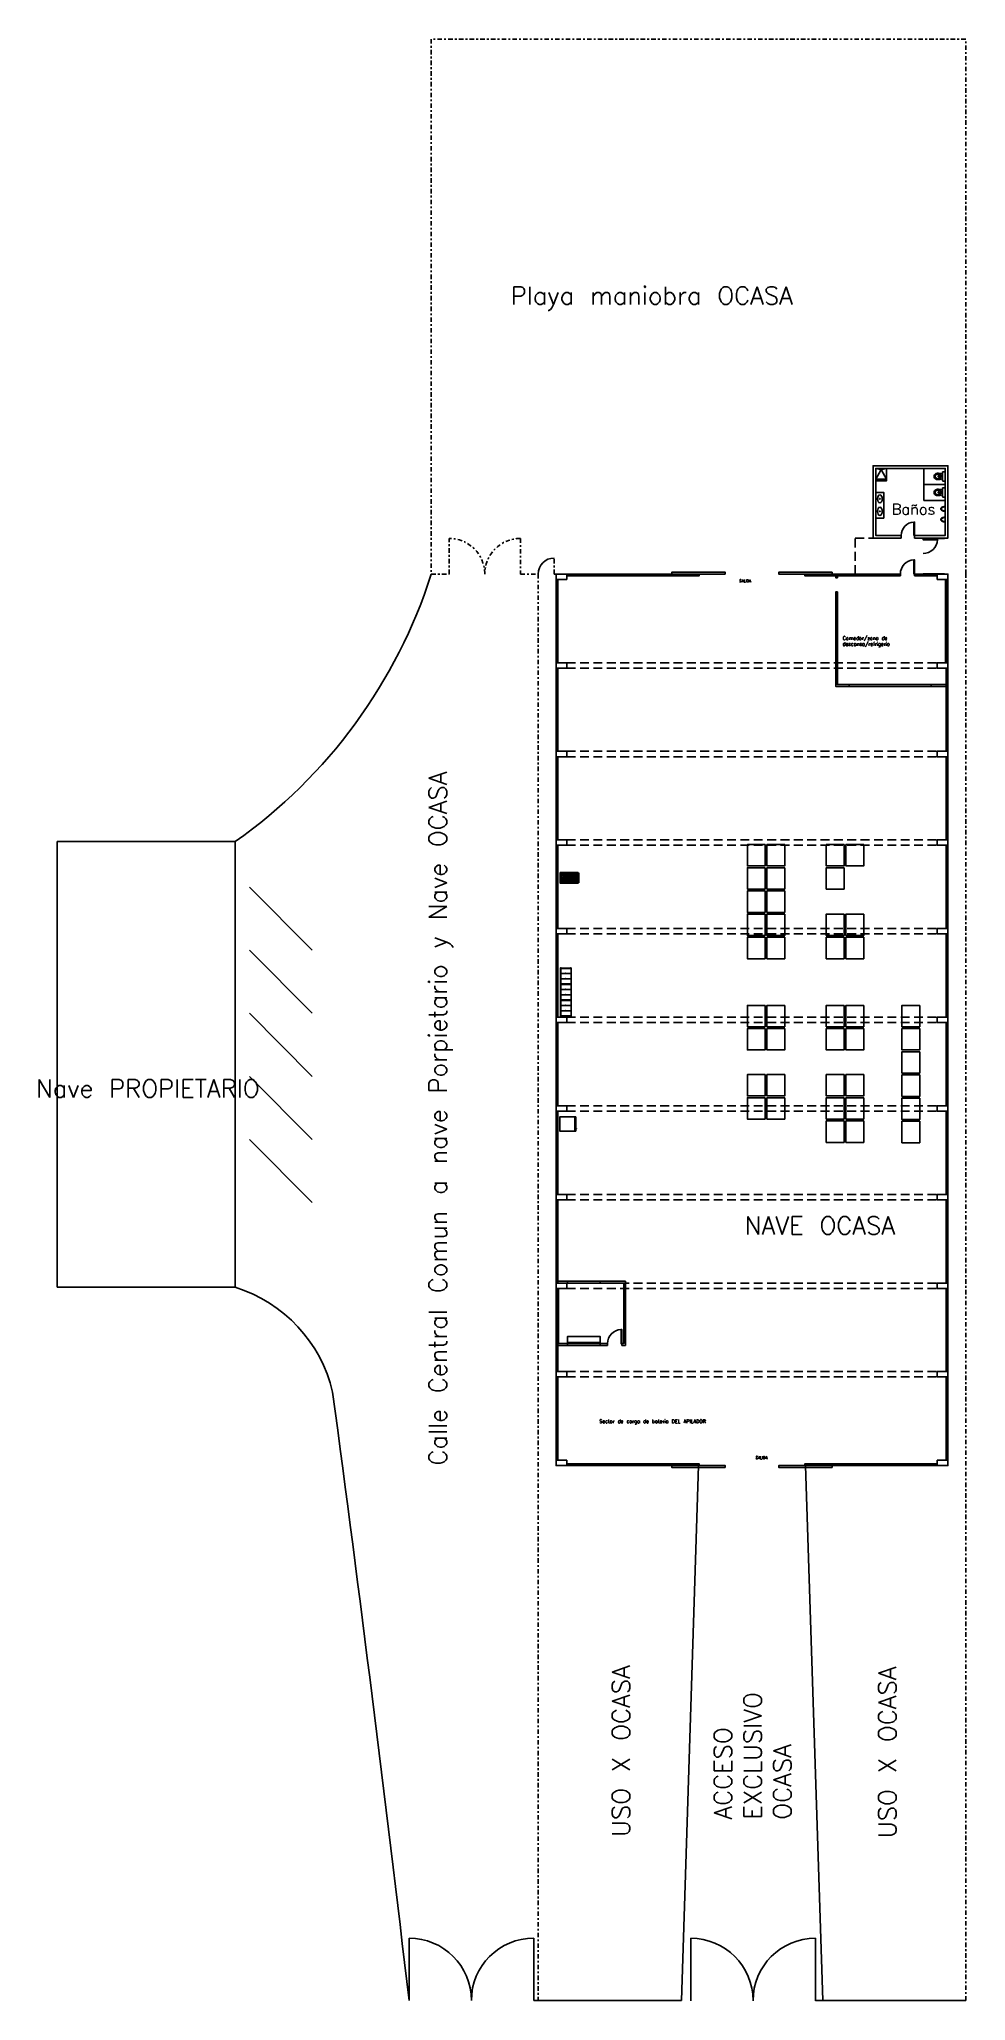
# Model space of a CAD drawing. Header units: millimetres. Extents: x 142 to 194, y 40 to 151.
import ezdxf

# ---------------------------------------------------------------- set-up
doc = ezdxf.new("R2010")
doc.units = ezdxf.units.MM
doc.linetypes.add('DASHDOT2', pattern=[0.5, 0.25, -0.125, 0, -0.125])
doc.linetypes.add('DASHED', pattern=[0.75, 0.5, -0.25])
for name, color, linetype in [('ARQ - Aberturas', 1, 'Continuous'), ('ARQ - Muros Durlock', 40, 'Continuous'), ('ARQ-Estruct', 7, 'Continuous'), ('PER - ROMBOIDAL', 3, 'Continuous')]:
    doc.layers.add(name, color=color, linetype=linetype)
doc.styles.get("Standard").update_dxf_attribs({"font": 'txt.shx'})

# ---------------------------------------------------------------- blocks, each defined once
blk = doc.blocks.new('*U10')
at = {"color": 1}
blk.add_lwpolyline([(-0.5, -0.6), (0.5, -0.6), (0.5, 0.6), (-0.5, 0.6)], close=True, dxfattribs=at)
blk = doc.blocks.new('*U9')
at = {"color": 0, "linetype": 'ByBlock', "lineweight": -2, "transparency": 16777216}
for p in [(0, 1.3), (1.1, 1.3), (0, 0), (1.1, 0)]:
    blk.add_blockref('*U10', p, dxfattribs=at)
blk = doc.blocks.new('IP ANDINA')
for p, q in [((-0.265, -0.120632), (-0.265, 0)), ((-0.265, 0), (0.265, 0)), ((0.265, -0.120632), (0.265, 0)), ((-0.225632, -0.16), (0.225632, -0.16)), ((-0.042449, -0.375164), (-0.04494, -0.327163)), ((0.041618, -0.375164), (0.04494, -0.327163))]:
    blk.add_line(p, q)
blk.add_lwpolyline([(-0.130856, -0.400348, 0.081456), (-0.119783, -0.467864, 0.089731), (-0.089741, -0.522325, 0.104602), (-0.042673, -0.560331, 0.142864), (-0.000046, -0.57285, 0.142579), (0.042673, -0.560331, 0.104602), (0.089741, -0.522325, 0.089731), (0.119783, -0.467864, 0.081456), (0.130856, -0.400348, 0.081456), (0.119783, -0.332831, 0.089731), (0.089741, -0.27837, 0.104602), (0.042673, -0.240364, 0.142579), (-0.000046, -0.227845, 0.142864), (-0.042673, -0.240364, 0.104602), (-0.089741, -0.27837, 0.089731), (-0.119783, -0.332831, 0.081456)], format="xyb", close=True)
for centre in [(-0.073031, -0.169739), (0.073031, -0.169739)]:
    blk.add_circle(centre, 0.005)
for centre, radius, start, end in [((-0.225632, -0.120632), 0.039368, 180, 270), ((0.346395, -0.390548), 0.523947, 155.882772, 185.67851), ((0, -0.451664), 0.175227, 176.966377, 3.033623), ((-0.086182, -0.196891), 0.05, 132.453918, 155.882772), ((-0.01494, -0.327163), 0.03, 90, 180), ((-0.000415, -0.358925), 0.045061, 201.123443, 338.876557), ((0, -0.344692), 0.049822, 72.549981, 107.450019), ((0.01494, -0.327163), 0.03, 0, 90), ((0.086182, -0.196891), 0.05, 24.117228, 47.546082), ((-0.346395, -0.390548), 0.523947, 354.32149, 24.117228), ((0.225632, -0.120632), 0.039368, 270, 0)]:
    blk.add_arc(centre, radius, start, end)
blk = doc.blocks.new('puerta 75')
blk.add_lwpolyline([(-0.75, -0.04), (0, -0.04), (0, 0), (-0.75, 0)], close=True)
blk.add_arc((0, 0), 0.751, 183.0529, 270)
blk = doc.blocks.new('Palomar')
at = {"color": 1}
for p, q in [((0.100223, 1.13318), (0.100223, 1.10118)), ((0.102223, 1.10118), (0.100223, 1.10118)), ((0.102223, 1.13318), (0.102223, 1.10118)), ((0.137223, 1.13818), (0.105223, 1.13818)), ((0.137223, 1.13618), (0.105223, 1.13618)), ((0.137223, 1.13618), (0.137223, 1.13818)), ((0.967223, 1.13818), (0.999223, 1.13818)), ((0.967223, 1.13618), (0.967223, 1.13818)), ((0.967223, 1.13618), (0.999223, 1.13618)), ((1.002223, 1.13318), (1.002223, 1.10118)), ((1.002223, 1.10118), (1.004223, 1.10118)), ((1.004223, 1.13318), (1.004223, 1.10118)), ((0.100223, 0.53918), (0.100223, 0.57118)), ((0.102223, 0.57118), (0.100223, 0.57118)), ((0.102223, 0.53918), (0.102223, 0.57118)), ((0.137223, 0.53618), (0.105223, 0.53618)), ((0.137223, 0.53418), (0.105223, 0.53418)), ((0.137223, 0.53618), (0.137223, 0.53418)), ((0.967223, 0.53618), (0.999223, 0.53618)), ((0.967223, 0.53618), (0.967223, 0.53418)), ((0.967223, 0.53418), (0.999223, 0.53418)), ((1.002223, 0.53918), (1.002223, 0.57118)), ((1.002223, 0.57118), (1.004223, 0.57118)), ((1.004223, 0.53918), (1.004223, 0.57118))]:
    blk.add_line(p, q, dxfattribs=at)
for points in [[(0.102223, 1.13318), (0.102223, 0.53618), (1.002223, 0.53618), (1.002223, 1.13318)], [(0.999223, 1.13618), (0.105223, 1.13618)], [(0.122223, 1.13318), (0.122223, 0.55618), (0.982223, 0.55618), (0.982223, 1.13318)], [(0.402223, 1.13618), (0.402223, 0.55618)], [(0.702223, 1.13618), (0.702223, 0.55618)], [(0.999223, 0.53618), (0.105223, 0.53618)]]:
    blk.add_lwpolyline(points, dxfattribs=at)
for centre, radius, start, end in [((0.105223, 1.13318), 0.005, 90, 180), ((0.105223, 1.13318), 0.003, 90, 180), ((0.999223, 1.13318), 0.005, 0, 90), ((0.999223, 1.13318), 0.003, 0, 90), ((0.105223, 0.53918), 0.005, 180, 270), ((0.105223, 0.53918), 0.003, 180, 270), ((0.999223, 0.53918), 0.003, 270, 0), ((0.999223, 0.53918), 0.005, 270, 0)]:
    blk.add_arc(centre, radius, start, end, dxfattribs=at)
for p in [(0.402223, 0.83618), (0.702223, 0.83618)]:
    blk.add_point(p, dxfattribs=at)
blk = doc.blocks.new('*U15')
blk.add_lwpolyline([(-0.5, -0.6), (0.5, -0.6), (0.5, 0.6), (-0.5, 0.6)], close=True)
blk = doc.blocks.new('*U14')
at = {"color": 0, "linetype": 'ByBlock', "lineweight": -2, "transparency": 16777216}
for p in [(0, 1.3), (1.1, 1.3), (0, 0), (1.1, 0)]:
    blk.add_blockref('*U15', p, dxfattribs=at)
blk = doc.blocks.new('*U17')
at = {"color": 1}
blk.add_lwpolyline([(-0.5, -0.6), (0.5, -0.6), (0.5, 0.6), (-0.5, 0.6)], close=True, dxfattribs=at)
blk = doc.blocks.new('*U16')
at = {"color": 0, "linetype": 'ByBlock', "lineweight": -2, "transparency": 16777216}
for p in [(0, 6.5), (0, 5.2), (0, 3.9), (0, 2.6), (0, 1.3), (0, 0)]:
    blk.add_blockref('*U17', p, dxfattribs=at)
blk = doc.blocks.new('RollContainer')
h = blk.add_hatch()
h.set_pattern_fill('NET', color=1, scale=0.03)
h.set_pattern_definition([(0, (1063.78175, 605.8063), (0, 0.09525), []), (90, (1063.78175, 605.8063), (-0.09525, 0), [])])
h.paths.add_polyline_path([(0.06, -0.28), (1.03, -0.28), (1.03, 0.28), (0.06, 0.28)])
at = {"color": 1}
blk.add_lwpolyline([(0, 0.28), (0, -0.28)], dxfattribs=at)
for points in [[(0.05, -0.3), (1.05, -0.3), (1.05, 0.3), (0.05, 0.3)], [(0.06, -0.28), (1.03, -0.28), (1.03, 0.28), (0.06, 0.28)]]:
    blk.add_lwpolyline(points, close=True, dxfattribs=at)
blk = doc.blocks.new('heladera')
at = {"color": 1}
for points in [[(-0.4, -0.9), (0.4, -0.9), (0.4, 0), (-0.4, 0)], [(-0.275195, -0.9), (-0.262811, -0.9), (-0.262811, -0.93926), (-0.275195, -0.93926)]]:
    blk.add_lwpolyline(points, close=True, dxfattribs=at)
blk.add_lwpolyline([(-0.4, -0.85), (0.4, -0.85)], dxfattribs=at)
blk = doc.blocks.new('Puerta 80')
at = {"color": 1}
blk.add_lwpolyline([(-0.04, 0), (0, 0), (0, 0.8), (-0.04, 0.8)], close=True, dxfattribs=at)
blk.add_arc((-0.04, 0), 0.801, 0, 87.1376, dxfattribs=at)
blk = doc.blocks.new('*U22')
blk.add_lwpolyline([(-0.5, -0.6), (0.5, -0.6), (0.5, 0.6), (-0.5, 0.6)], close=True)
blk = doc.blocks.new('*U21')
at = {"color": 0, "linetype": 'ByBlock', "lineweight": -2, "transparency": 16777216}
for p in [(0, 0), (1.1, 0)]:
    blk.add_blockref('*U22', p, dxfattribs=at)
blk = doc.blocks.new('*U24')
at = {"color": 1}
blk.add_lwpolyline([(-0.5, -0.6), (0.5, -0.6), (0.5, 0.6), (-0.5, 0.6)], close=True, dxfattribs=at)
blk = doc.blocks.new('*U23')
at = {"color": 0, "linetype": 'ByBlock', "lineweight": -2, "transparency": 16777216}
for p in [(0, 1.3), (1.1, 1.3), (0, 0), (1.1, 0)]:
    blk.add_blockref('*U24', p, dxfattribs=at)
blk = doc.blocks.new('*U26')
blk.add_lwpolyline([(-0.5, -0.6), (0.5, -0.6), (0.5, 0.6), (-0.5, 0.6)], close=True)
blk = doc.blocks.new('*U25')
at = {"color": 0, "linetype": 'ByBlock', "lineweight": -2, "transparency": 16777216}
for p in [(0, 1.3), (1.1, 1.3), (0, 0), (1.1, 0)]:
    blk.add_blockref('*U26', p, dxfattribs=at)
blk = doc.blocks.new('*U28')
blk.add_lwpolyline([(-0.5, -0.6), (0.5, -0.6), (0.5, 0.6), (-0.5, 0.6)], close=True)
blk = doc.blocks.new('*U27')
at = {"color": 0, "linetype": 'ByBlock', "lineweight": -2, "transparency": 16777216}
for p in [(0, 1.3), (1.1, 1.3), (0, 0), (1.1, 0)]:
    blk.add_blockref('*U28', p, dxfattribs=at)
blk = doc.blocks.new('*U30')
blk.add_lwpolyline([(-0.5, -0.6), (0.5, -0.6), (0.5, 0.6), (-0.5, 0.6)], close=True)
blk = doc.blocks.new('*U29')
at = {"color": 0, "linetype": 'ByBlock', "lineweight": -2, "transparency": 16777216}
for p in [(0, 1.3), (1.1, 1.3), (0, 0), (1.1, 0)]:
    blk.add_blockref('*U30', p, dxfattribs=at)
blk = doc.blocks.new('*U32')
blk.add_lwpolyline([(-0.5, -0.6), (0.5, -0.6), (0.5, 0.6), (-0.5, 0.6)], close=True)
blk = doc.blocks.new('*U31')
at = {"color": 0, "linetype": 'ByBlock', "lineweight": -2, "transparency": 16777216}
for p in [(0, 2.6), (1.1, 2.6), (0, 1.3), (1.1, 1.3), (0, 0), (1.1, 0)]:
    blk.add_blockref('*U32', p, dxfattribs=at)

msp = doc.modelspace()

# ---------------------------------------------------------------- linework, layer by layer
for p, q in [((189.39, 126.38), (189.13, 126.44)), ((189.13, 125.84), (189.41, 126.33)), ((189.45, 126.33), (189.73, 125.84)), ((189.73, 126.44), (189.47, 126.38)), ((157.5, 99.41), (153.97, 102.95))]:
    msp.add_line(p, q)
at = {"color": 4}
for p, q in [((186.93, 118.86), (186.93, 117.26)), ((186.93, 116.56), (186.93, 114.96))]:
    msp.add_line(p, q, dxfattribs=at)
at = {"color": 252, "linetype": 'DASHED', "true_color": 0x939598}
for points in [[(187.98, 120.51), (187.98, 122.53)], [(187.98, 122.53), (188.98, 122.53)]]:
    msp.add_lwpolyline(points, dxfattribs=at)
for points in [[(191.79, 122.52), (192.99, 122.52)], [(171.18, 70.51), (171.18, 120.51)], [(188.4, 120.51), (188.4, 120.41)], [(190, 120.51), (190, 120.41)], [(190.51, 120.51), (190.51, 120.41)], [(191.31, 120.51), (191.31, 120.41)], [(192.99, 120.52), (191.79, 120.52)], [(153.97, 99.41), (157.5, 95.88)], [(153.97, 95.88), (157.5, 92.34)], [(153.97, 92.34), (157.5, 88.8)], [(153.97, 88.8), (157.5, 85.27)], [(171.28, 80.44), (171.28, 80.45)], [(172.38, 70.61), (172.38, 70.51)], [(174.38, 70.61), (174.38, 70.51)], [(179.18, 70.51), (178.22, 40.51)], [(185.18, 70.51), (186.15, 40.51)], [(162.93, 40.51), (162.93, 44.01)], [(169.93, 40.51), (169.93, 44.01)], [(178.74, 40.5), (178.74, 44)], [(185.74, 40.5), (185.74, 44)], [(169.93, 40.51), (178.22, 40.51)], [(185.74, 40.51), (194.18, 40.51)]]:
    msp.add_lwpolyline(points)
for points in [[(164.18, 120.51, -0.163287), (153.18, 105.51)], [(162.93, 40.51, 0.004276), (158.64, 74.63, 0.266074), (153.18, 80.51)]]:
    msp.add_lwpolyline(points, format="xyb")
for points in [[(143.18, 80.51), (153.18, 80.51), (153.18, 105.51), (143.18, 105.51)], [(187.35, 105.34), (186.35, 105.34), (186.35, 104.14), (187.35, 104.14)], [(188.45, 105.34), (187.45, 105.34), (187.45, 104.14), (188.45, 104.14)], [(187.35, 104.04), (186.35, 104.04), (186.35, 102.84), (187.35, 102.84)], [(171.83, 77.41), (173.65, 77.41), (173.65, 77.76), (171.83, 77.76)]]:
    msp.add_lwpolyline(points, close=True)
for centre, radius in [((189.43, 126.37), 0.04), ((189.18, 124.73), 0.0199), ((189.36, 124.73), 0.0199), ((189.18, 124.03), 0.0199), ((189.36, 124.03), 0.0199)]:
    msp.add_circle(centre, radius)
for centre, start, end in [((162.93, 40.51), 0, 90), ((169.93, 40.51), 90, 180), ((178.74, 40.5), 0, 90), ((185.74, 40.5), 90, 180)]:
    msp.add_arc(centre, 3.5, start, end)
for centre in [(189.36, 124.73), (189.36, 124.03)]:
    msp.add_ellipse(centre, major_axis=(0, 0.225), ratio=0.583209)
for centre in [(193.03, 124.17), (193.03, 123.57)]:
    msp.add_ellipse(centre, major_axis=(0.255, 0), ratio=0.552176, start_param=1.570796, end_param=4.712389)
for points in [[(193.03, 124.29), (192.99, 124.29), (192.94, 124.28), (192.85, 124.25), (192.81, 124.21), (192.79, 124.15), (192.81, 124.12), (192.89, 124.06), (192.96, 124.05), (193.03, 124.05)], [(193.03, 123.69), (192.99, 123.69), (192.94, 123.68), (192.85, 123.65), (192.81, 123.61), (192.79, 123.55), (192.81, 123.52), (192.89, 123.46), (192.96, 123.45), (193.03, 123.45)]]:
    msp.add_open_spline(points, degree=3, knots=[1.570796, 1.570796, 1.570796, 1.570796, 2.118313, 2.118313, 2.984613, 2.984613, 3.850913, 3.850913, 4.712389, 4.712389, 4.712389, 4.712389])
at = {"layer": 'ARQ - Aberturas'}
for points in [[(180.68, 120.51), (180.68, 120.61), (177.68, 120.61), (177.68, 120.51)], [(186.68, 120.51), (186.68, 120.61), (183.68, 120.61), (183.68, 120.51)], [(180.68, 70.41), (180.68, 70.51), (177.68, 70.51), (177.68, 70.41)], [(186.68, 70.41), (186.68, 70.51), (183.68, 70.51), (183.68, 70.41)]]:
    msp.add_lwpolyline(points, close=True, dxfattribs=at)
at = {"layer": 'ARQ - Muros Durlock'}
msp.add_line((171.32, 80.45), (171.32, 77.35), dxfattribs=at)
for points in [[(191.79, 122.51), (192.99, 122.51)], [(186.88, 120.41), (186.88, 120.31), (186.98, 120.31), (186.98, 120.41)], [(192.99, 120.53), (191.79, 120.53)], [(193.04, 120.21), (193.04, 115.54)], [(193.08, 114.31), (186.98, 114.31), (186.98, 119.51), (186.88, 119.51), (186.88, 114.21), (193.08, 114.21)], [(186.88, 118.86), (186.98, 118.86)], [(186.88, 117.26), (186.98, 117.26)], [(186.88, 116.56), (186.98, 116.56)], [(186.88, 114.96), (186.98, 114.96)], [(187.63, 114.31), (187.63, 114.21)], [(192.23, 114.31), (192.23, 114.21)], [(171.28, 80.85), (175.08, 80.85), (175.08, 77.25), (174.87, 77.25)], [(171.28, 80.75), (174.98, 80.75), (174.98, 77.35), (174.83, 77.35)], [(171.82, 80.75), (171.82, 80.85)], [(173.66, 80.75), (173.66, 80.85)], [(174.98, 80.56), (175.08, 80.56)], [(174.98, 78.76), (175.08, 78.76)], [(174.07, 77.35), (171.28, 77.35)], [(174.07, 77.25), (171.28, 77.25)], [(171.82, 77.35), (171.82, 77.25)], [(173.66, 77.35), (173.66, 77.25)], [(174.07, 77.35), (174.07, 77.25)], [(174.87, 77.35), (174.87, 77.25)]]:
    msp.add_lwpolyline(points, dxfattribs=at)
at = {"layer": 'ARQ-Estruct'}
for points in [[(191.31, 122.53), (193.18, 122.53), (193.18, 126.59), (188.98, 126.59), (188.98, 122.53), (190.56, 122.53)], [(191.27, 122.68), (193.03, 122.68), (193.03, 126.44), (189.13, 126.44), (189.13, 122.68), (190.56, 122.68)], [(189.13, 125.74), (189.73, 125.74), (189.73, 125.84)], [(189.58, 123.65), (189.58, 125.09), (189.13, 125.09)], [(189.58, 123.65), (189.13, 123.65)], [(190.56, 122.53), (190.56, 122.68)], [(191.31, 122.68), (191.31, 122.53)], [(179.21, 120.51), (171.18, 120.51), (171.18, 70.51), (179.21, 70.51)], [(171.28, 115.54), (171.28, 120.21)], [(171.78, 120.41), (179.21, 120.41), (179.21, 120.51)], [(190.51, 120.41), (185.15, 120.41), (185.15, 120.51)], [(185.16, 70.51), (193.18, 70.51), (193.18, 120.51), (191.31, 120.51)], [(190.51, 120.51), (185.16, 120.51)], [(192.58, 120.41), (191.31, 120.41)], [(193.08, 115.54), (193.08, 120.21)], [(193.08, 115.54), (193.08, 115.64)], [(171.28, 110.57), (171.28, 115.24)], [(193.08, 110.57), (193.08, 115.24)], [(171.28, 105.6), (171.28, 110.27)], [(193.08, 105.6), (193.08, 110.27)], [(171.28, 100.63), (171.28, 105.3)], [(193.08, 100.63), (193.08, 105.3)], [(171.28, 95.66), (171.28, 100.33)], [(193.08, 95.66), (193.08, 100.33)], [(171.28, 90.69), (171.28, 95.36)], [(193.08, 90.69), (193.08, 95.36)], [(171.28, 85.72), (171.28, 90.39)], [(193.08, 85.72), (193.08, 90.39)], [(171.28, 80.75), (171.28, 85.42)], [(193.08, 80.75), (193.08, 85.42)], [(171.28, 75.78), (171.28, 80.45)], [(193.08, 75.78), (193.08, 80.45)], [(171.28, 70.81), (171.28, 75.48)], [(193.08, 70.81), (193.08, 75.48)], [(171.78, 70.61), (179.21, 70.61), (179.21, 70.51)], [(192.58, 70.61), (185.15, 70.61), (185.15, 70.51)]]:
    msp.add_lwpolyline(points, dxfattribs=at)
for points in [[(189.73, 125.84), (189.73, 126.44), (189.13, 126.44), (189.13, 125.84)], [(191.83, 125.54), (193.03, 125.54), (193.03, 126.44), (191.83, 126.44)], [(191.83, 124.64), (193.03, 124.64), (193.03, 125.54), (191.83, 125.54)], [(171.78, 120.21), (171.78, 120.51), (171.18, 120.51), (171.18, 120.21)], [(192.58, 120.21), (192.58, 120.51), (193.18, 120.51), (193.18, 120.21)], [(171.78, 115.24), (171.78, 115.54), (171.18, 115.54), (171.18, 115.24)], [(192.58, 115.24), (192.58, 115.54), (193.18, 115.54), (193.18, 115.24)], [(171.78, 110.27), (171.78, 110.57), (171.18, 110.57), (171.18, 110.27)], [(192.58, 110.27), (192.58, 110.57), (193.18, 110.57), (193.18, 110.27)], [(171.78, 105.3), (171.78, 105.6), (171.18, 105.6), (171.18, 105.3)], [(192.58, 105.3), (192.58, 105.6), (193.18, 105.6), (193.18, 105.3)], [(171.78, 100.33), (171.78, 100.63), (171.18, 100.63), (171.18, 100.33)], [(192.58, 100.33), (192.58, 100.63), (193.18, 100.63), (193.18, 100.33)], [(171.78, 95.36), (171.78, 95.66), (171.18, 95.66), (171.18, 95.36)], [(192.58, 95.36), (192.58, 95.66), (193.18, 95.66), (193.18, 95.36)], [(171.78, 90.39), (171.78, 90.69), (171.18, 90.69), (171.18, 90.39)], [(192.58, 90.39), (192.58, 90.69), (193.18, 90.69), (193.18, 90.39)], [(171.78, 85.42), (171.78, 85.72), (171.18, 85.72), (171.18, 85.42)], [(171.78, 85.42), (171.78, 85.72), (171.18, 85.72), (171.18, 85.42)], [(192.58, 85.42), (192.58, 85.72), (193.18, 85.72), (193.18, 85.42)], [(171.78, 80.45), (171.78, 80.75), (171.18, 80.75), (171.18, 80.45)], [(192.58, 80.45), (192.58, 80.75), (193.18, 80.75), (193.18, 80.45)], [(171.78, 75.48), (171.78, 75.78), (171.18, 75.78), (171.18, 75.48)], [(192.58, 75.48), (192.58, 75.78), (193.18, 75.78), (193.18, 75.48)], [(171.78, 70.51), (171.78, 70.81), (171.18, 70.81), (171.18, 70.51)], [(192.58, 70.51), (192.58, 70.81), (193.18, 70.81), (193.18, 70.51)]]:
    msp.add_lwpolyline(points, close=True, dxfattribs=at)
at = {"layer": 'ARQ-Estruct', "color": 251, "linetype": 'DASHED', "true_color": 0x636466}
for points in [[(171.78, 115.54), (192.62, 115.54)], [(171.78, 115.24), (192.58, 115.24)], [(171.78, 110.57), (192.62, 110.57)], [(171.78, 110.27), (192.58, 110.27)], [(171.78, 105.6), (192.62, 105.6)], [(171.78, 105.3), (192.58, 105.3)], [(171.78, 100.63), (192.62, 100.63)], [(171.78, 100.33), (192.58, 100.33)], [(171.78, 95.66), (192.62, 95.66)], [(171.78, 95.36), (192.58, 95.36)], [(171.78, 90.69), (192.62, 90.69)], [(171.78, 90.39), (192.58, 90.39)], [(171.78, 85.72), (192.62, 85.72)], [(171.78, 85.42), (192.58, 85.42)], [(171.78, 80.75), (192.62, 80.75)], [(171.78, 80.45), (192.58, 80.45)], [(171.78, 75.78), (192.62, 75.78)], [(171.78, 75.48), (192.58, 75.48)]]:
    msp.add_lwpolyline(points, dxfattribs=at)
at = {"layer": 'PER - ROMBOIDAL', "color": 3, "linetype": 'DASHDOT2'}
msp.add_lwpolyline([(194.18, 40.51), (194.18, 120.51), (194.18, 150.51), (164.18, 150.51), (164.18, 120.51), (165.18, 120.51), (165.18, 122.51, -0.414214), (167.18, 120.51, -0.414214), (169.18, 122.51), (169.18, 120.51), (170.18, 120.51), (170.18, 40.51)], format="xyb", dxfattribs=at)
msp.add_lwpolyline([(171.18, 120.51), (171.08, 120.51), (171.08, 121.41)], dxfattribs=at)
at = {"layer": 'PER - ROMBOIDAL'}
msp.add_arc((171.08, 120.51), 0.9, 90, 180, dxfattribs=at)

# ---------------------------------------------------------------- block references
for name, p, rotation in [('IP ANDINA', (193.03, 125.99), 270), ('IP ANDINA', (193.03, 125.09), 270), ('puerta 75', (191.31, 122.68), 270), ('Puerta 80', (191.79, 122.43), 270), ('*U9', (183.52, 104.74), 180), ('RollContainer', (172.47, 103.47), 180), ('*U21', (183.52, 102.14), 180), ('*U23', (183.52, 100.84), 180), ('*U25', (187.95, 100.84), 180), ('Palomar', (170.89, 98.52), 270), ('Palomar', (170.89, 97.62), 270), ('Palomar', (170.89, 96.72), 270), ('*U14', (183.52, 95.72), 180), ('*U29', (187.95, 95.72), 180), ('*U16', (191.1, 95.72), 180), ('*U27', (183.52, 91.84), 180), ('*U31', (187.95, 91.84), 180), ('heladera', (171.39, 89.67), 90)]:
    msp.add_blockref(name, p, dxfattribs=dict(rotation=rotation))
at = {"xscale": -1}
msp.add_blockref('Puerta 80', (191.27, 120.51), dxfattribs=at)
at = {"layer": 'ARQ - Aberturas', "xscale": -1}
msp.add_blockref('Puerta 80', (174.83, 77.35), dxfattribs=at)

# ---------------------------------------------------------------- texts
for s, width, insert, char_height, attachment_point in [('Playa maniobra OCASA', 33.3257, (168.64, 136.63), 1, 1), ('Baños', 2.4095, (190.03, 124.45), 0.6, 1), ('Nave PROPIETARIO', 11.8853, (148.27, 91.66), 1, 5), ('NAVE OCASA', 9.0874, (181.78, 84.48), 1, 1)]:
    msp.add_mtext_dynamic_manual_height_columns(s, width=width, gutter_width=12.5, heights=[0], dxfattribs=dict(insert=insert, char_height=char_height, attachment_point=attachment_point))
at = {"attachment_point": 1}
for s, insert, char_height, width in [('SALIDA', (181.47, 120.2), 0.15, 0.8213), ('Comedor/zona de descanso/refrigerio', (187.27, 117.02), 0.2, 4.9051), ('SALIDA', (182.39, 71.03), 0.15, 0.8213)]:
    msp.add_mtext(s, dxfattribs=dict(at, insert=insert, char_height=char_height, width=width))
at = {"char_height": 1, "attachment_point": 1, "rotation": 90}
for s, width, insert in [('Calle Central Comun a nave Porpietario y Nave OCASA', 42.9231, (164.05, 70.51)), ('USO X OCASA', 10.6755, (174.33, 49.69)), ('USO X OCASA', 10.6755, (189.28, 49.62)), ('ACCESO EXCLUSIVO OCASA', 10.6755, (180.05, 50.65))]:
    msp.add_mtext_dynamic_manual_height_columns(s, width=width, gutter_width=12.5, heights=[0], dxfattribs=dict(at, insert=insert))
at = {"insert": (173.61, 73.09), "char_height": 0.2, "attachment_point": 1}
msp.add_mtext('Sector de carga de bateria DEL APILADOR', dxfattribs=at)

doc.saveas('drawing.dxf')
